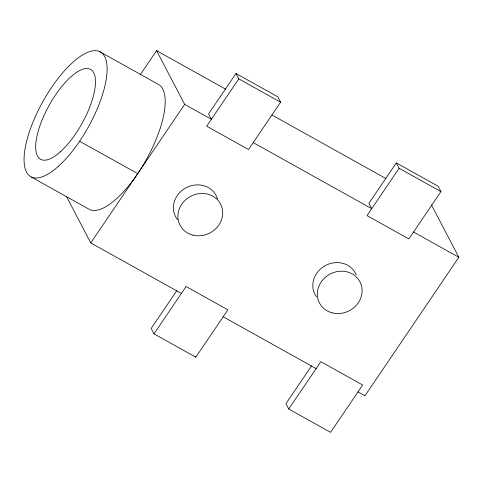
<?xml version="1.0" encoding="UTF-8"?>
<svg xmlns="http://www.w3.org/2000/svg" width="483" height="483" viewBox="0 0 483 483"><rect width="100%" height="100%" fill="white"/><g stroke="black" fill="none" stroke-linecap="round" stroke-linejoin="round"><path stroke-width="0.72" d="M140.517 74.376L156.589 50.661L225.796 89.258M181.373 293.447L90.75 242.907L184.669 104.37L156.589 50.661M235.976 73.494L238.783 78.862L206.694 126.196L248.516 149.525L280.605 102.191L277.797 96.817L235.976 73.494L208.584 113.903L211.391 119.271L184.669 104.37M176.881 290.561L151.173 328.482L153.98 333.856L195.802 357.179L227.891 309.845L186.07 286.522L153.98 333.856M396.301 162.91L399.109 168.277L367.02 215.611L408.847 238.94L440.931 191.606L438.123 186.233L396.301 162.91L368.909 203.313L371.717 208.686L253.213 142.6M311.644 365.722L285.936 403.643L288.743 409.01L330.571 432.339L362.661 385.005L320.833 361.676L288.743 409.01M431.464 204.901L458.85 257.282L364.931 395.819L357.963 391.93M238.783 78.862L280.605 102.191M399.109 168.277L440.931 191.606M271.929 114.984L385.953 178.577M99.746 51.681L157.838 84.078A71.436 26.058 -60.9 0 1 147.357 157.784A71.436 26.058 -60.9 0 1 89.506 209.495L31.419 177.098M413.539 232.009L458.85 257.282M79.623 141.241L137.709 173.639M223.194 316.77L316.136 368.607M195.18 355.983L195.802 357.179M66.485 196.496L90.75 242.907M177.533 219.674A22.858 20.703 -27.6 0 1 186.293 187.645A22.858 20.703 -27.6 0 1 217.471 198.99M316.534 296.882A22.858 20.703 -27.6 0 1 325.047 265.753A22.858 20.703 -27.6 0 1 356.219 274.809M60.248 151.916A51.433 18.759 -60.9 0 0 93.756 72.824A51.433 18.759 -60.9 0 0 42.739 118.426A51.433 18.759 -60.9 0 0 60.248 151.916M58.171 166.508A71.436 26.058 -60.9 0 0 104.714 56.662A71.436 26.058 -60.9 0 0 33.858 119.995A71.436 26.058 -60.9 0 0 58.171 166.508M193.007 235.155A22.858 20.703 -27.6 0 0 222.289 208.898A22.858 20.703 -27.6 0 0 185.581 199.835A22.858 20.703 -27.6 0 0 193.007 235.155M332.425 312.906A22.858 20.703 -27.6 0 0 361.707 286.648A22.858 20.703 -27.6 0 0 324.993 277.586A22.858 20.703 -27.6 0 0 332.425 312.906"/></g></svg>
